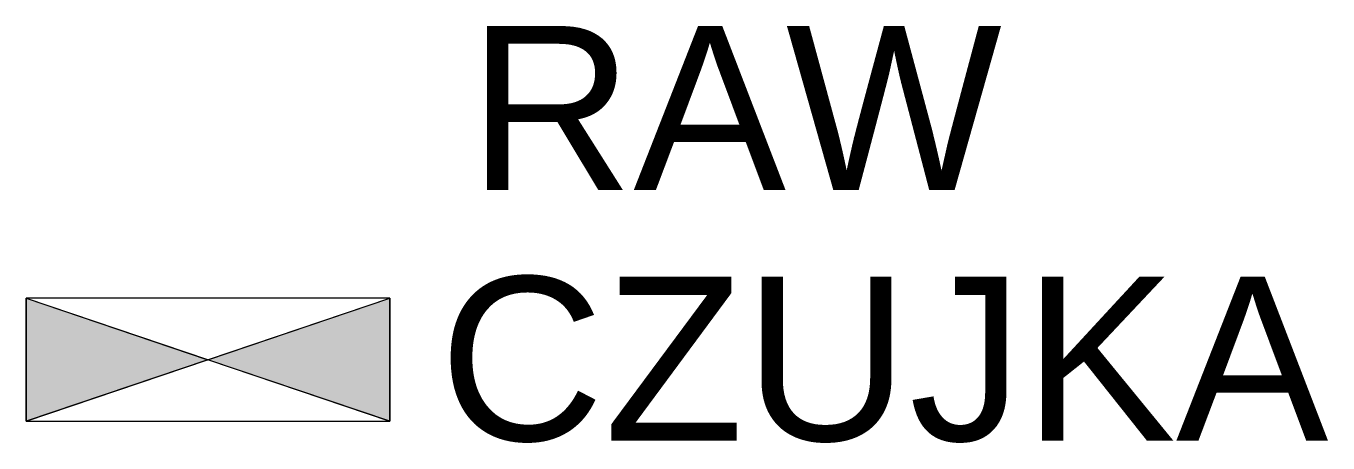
# Model space of a CAD drawing. Header units: millimetres. Extents: x 0 to 1431, y -159 to 299.
import ezdxf

# ---------------------------------------------------------------- set-up
doc = ezdxf.new("R2010")
doc.units = ezdxf.units.MM
doc.layers.get('0').update_dxf_attribs({"color": 252})
doc.styles.get("Standard").update_dxf_attribs({"font": 'arial.ttf'})

msp = doc.modelspace()

# ---------------------------------------------------------------- hatches: boundary and pattern name
for points in [[(0, 0), (0, -135), (200, -67.5)], [(200, -67.5), (400, -135), (400, 0)]]:
    msp.add_hatch(color=256).paths.add_polyline_path(points)

# ---------------------------------------------------------------- linework, layer by layer
for p, q in [((0, 0), (400, -135)), ((0, -135), (400, 0))]:
    msp.add_line(p, q)
for points in [[(0, 0), (200, -67.5), (0, -135)], [(0, -135), (400, -135), (400, 0), (0, 0)], [(200, -67.5), (400, 0), (400, -135)]]:
    msp.add_lwpolyline(points, close=True)
for points in [[(0, 0), (200, -67.5)], [(400, -135), (400, 0)]]:
    msp.add_lwpolyline(points)

# ---------------------------------------------------------------- texts
for tag, p, s, flags in [('RAW', (486.2, 119), 'XX', 9), ('CZUJKA', (454.1, -156.4), 'xx', 8)]:
    msp.add_attdef(tag, p, s, height=180, dxfattribs=dict(flags=flags))

doc.saveas('drawing.dxf')
